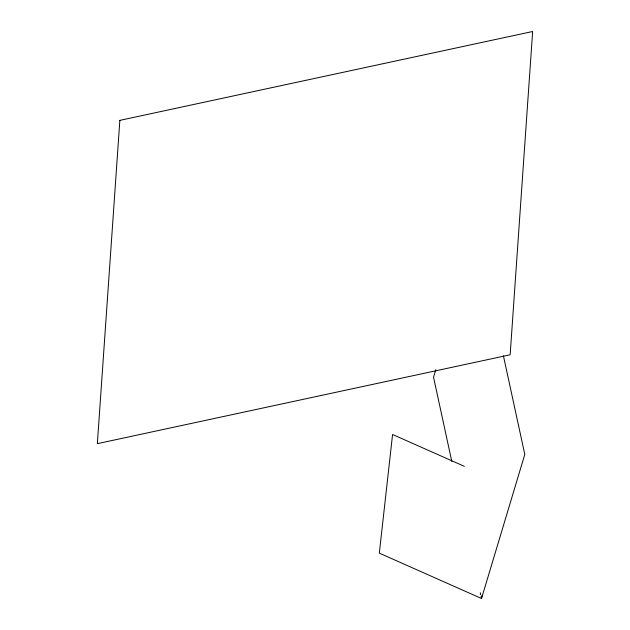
<?xml version="1.0" encoding="UTF-8"?>
<svg xmlns="http://www.w3.org/2000/svg" width="630" height="630" viewBox="0 0 630 630"><rect width="100%" height="100%" fill="white"/><g stroke="black" fill="none" stroke-linecap="round" stroke-linejoin="round"><path stroke-width="0.94" d="M481.848 595.578L481.525 598.5L379.323 553.132L392.577 434.48L464.302 466.318M435.802 369.7L433.542 377.228L451.82 461.522M503.409 355.777L524.798 454.435L481.525 598.5L481.107 596.586M480.28 592.751L480.69 594.665M119.85 120.369L97.351 443.662L510.15 354.792L532.649 31.5L119.85 120.369"/></g></svg>
